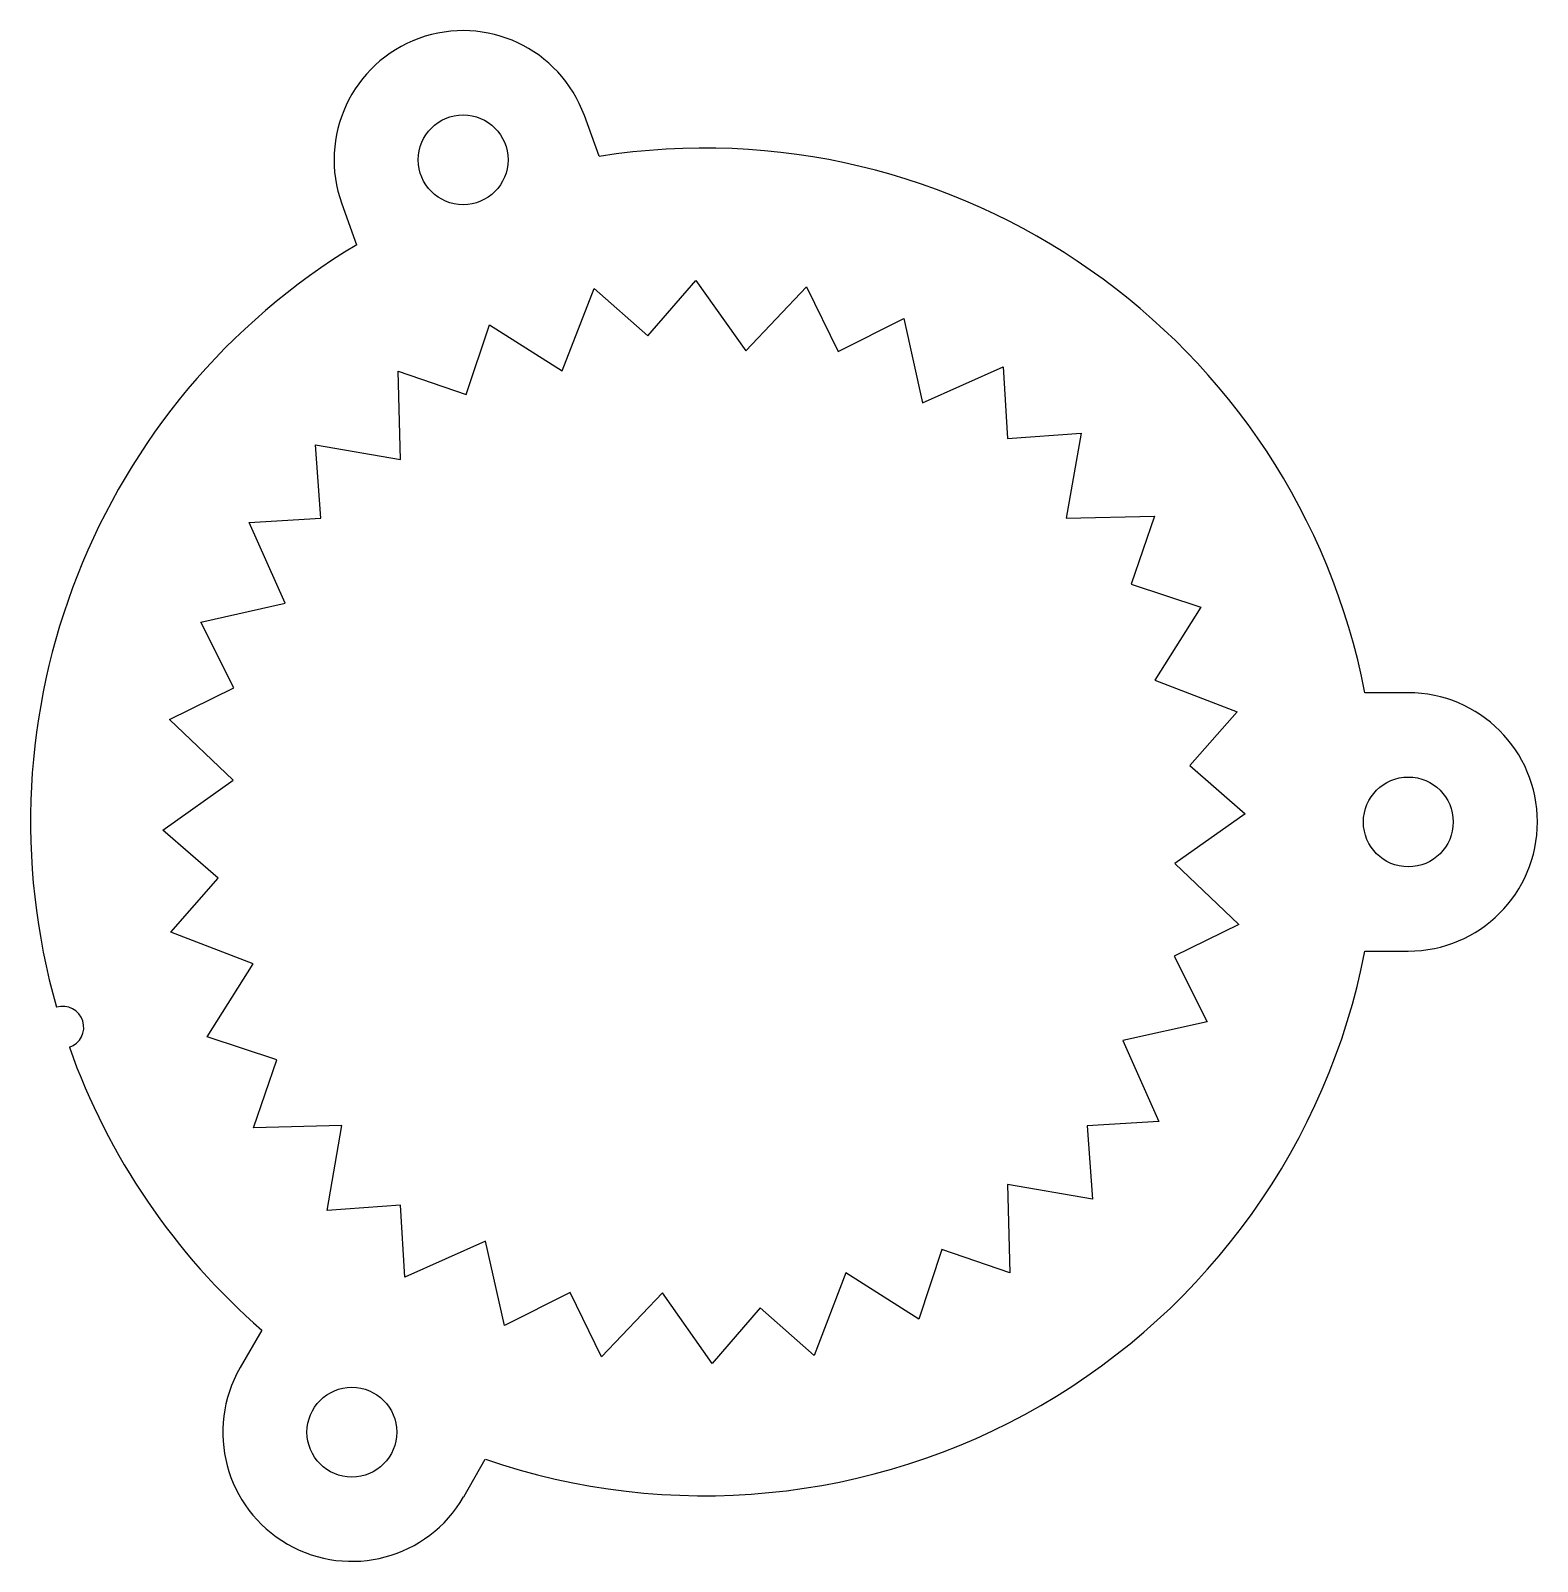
# Model space of a CAD drawing. Header units: millimetres. Extents: x -48 to 59, y -53 to 56.
import ezdxf

# ---------------------------------------------------------------- set-up
doc = ezdxf.new("R2010")
doc.units = ezdxf.units.MM

msp = doc.modelspace()

# ---------------------------------------------------------------- linework, layer by layer
for p, q in [((-7.47, 47.42), (-8.52, 50.32)), ((-25.81, 44.03), (-24.76, 41.12)), ((-4.01, 34.62), (-0.58, 38.58)), ((-0.58, 38.58), (2.97, 33.55)), ((-10.1, 32.13), (-7.84, 38.01)), ((-7.84, 38.01), (-4.01, 34.62)), ((2.97, 33.55), (7.3, 38.11)), ((7.3, 38.11), (9.55, 33.51)), ((-16.95, 30.45), (-15.3, 35.42)), ((-15.3, 35.42), (-10.1, 32.13)), ((9.55, 33.51), (14.23, 35.86)), ((14.23, 35.86), (15.58, 29.86)), ((-21.79, 32.11), (-16.95, 30.45)), ((-21.63, 25.82), (-21.79, 32.11)), ((15.58, 29.86), (21.33, 32.42)), ((21.33, 32.42), (21.64, 27.31)), ((21.64, 27.31), (26.87, 27.69)), ((26.87, 27.69), (25.82, 21.63)), ((-27.69, 26.87), (-21.63, 25.82)), ((-27.31, 21.64), (-27.69, 26.87)), ((-32.42, 21.33), (-27.31, 21.64)), ((-29.86, 15.58), (-32.42, 21.33)), ((25.82, 21.63), (32.11, 21.79)), ((32.11, 21.79), (30.45, 16.95)), ((30.45, 16.95), (35.42, 15.3)), ((-35.86, 14.23), (-29.86, 15.58)), ((35.42, 15.3), (32.13, 10.1)), ((-33.51, 9.55), (-35.86, 14.23)), ((32.13, 10.1), (38.01, 7.84)), ((-38.11, 7.3), (-33.51, 9.55)), ((50.2, 9.2), (47.11, 9.2)), ((38.01, 7.84), (34.62, 4.01)), ((-33.55, 2.97), (-38.11, 7.3)), ((34.62, 4.01), (38.58, 0.58)), ((-38.58, -0.58), (-33.55, 2.97)), ((38.58, 0.58), (33.55, -2.97)), ((-34.62, -4.01), (-38.58, -0.58)), ((33.55, -2.97), (38.11, -7.3)), ((-38.01, -7.84), (-34.62, -4.01)), ((38.11, -7.3), (33.51, -9.55)), ((-32.13, -10.1), (-38.01, -7.84)), ((33.51, -9.55), (35.86, -14.23)), ((47.11, -9.2), (50.2, -9.2)), ((-35.42, -15.3), (-32.13, -10.1)), ((35.86, -14.23), (29.86, -15.58)), ((-30.45, -16.95), (-35.42, -15.3)), ((29.86, -15.58), (32.42, -21.33)), ((-32.11, -21.79), (-30.45, -16.95)), ((-25.82, -21.63), (-32.11, -21.79)), ((-26.87, -27.69), (-25.82, -21.63)), ((32.42, -21.33), (27.31, -21.64)), ((27.31, -21.64), (27.69, -26.87)), ((21.63, -25.82), (21.79, -32.11)), ((27.69, -26.87), (21.63, -25.82)), ((-21.64, -27.31), (-26.87, -27.69)), ((-21.33, -32.42), (-21.64, -27.31)), ((-15.58, -29.86), (-21.33, -32.42)), ((-14.23, -35.86), (-15.58, -29.86)), ((16.95, -30.45), (15.3, -35.42)), ((21.79, -32.11), (16.95, -30.45)), ((10.1, -32.13), (7.84, -38.01)), ((15.3, -35.42), (10.1, -32.13)), ((-9.55, -33.51), (-14.23, -35.86)), ((-7.3, -38.11), (-9.55, -33.51)), ((-2.97, -33.55), (-7.3, -38.11)), ((0.58, -38.58), (-2.97, -33.55)), ((4.01, -34.62), (0.58, -38.58)), ((7.84, -38.01), (4.01, -34.62)), ((-31.52, -36.2), (-33.07, -38.87)), ((-17.13, -48.07), (-15.59, -45.4))]:
    msp.add_line(p, q)
for centre in [(-17.17, 47.17), (50.2, 0), (-25.1, -43.47)]:
    msp.add_circle(centre, 3.2)
for centre, radius, start, end in [((-17.17, 47.17), 9.2, 20, 200), ((0, 0), 48, 11.0501, 98.9499), ((0, 0), 48, 121.0501, 195.9594), ((50.2, 0), 9.2, -90, 90), ((0, 0), 48, 251.0501, 348.9499), ((-45.71, -14.63), 1.5, -71.3547, 106.8547), ((0, 0), 48, 199.5406, 228.9499), ((-25.1, -43.47), 9.2, 150, 330)]:
    msp.add_arc(centre, radius, start, end)

doc.saveas('drawing.dxf')
